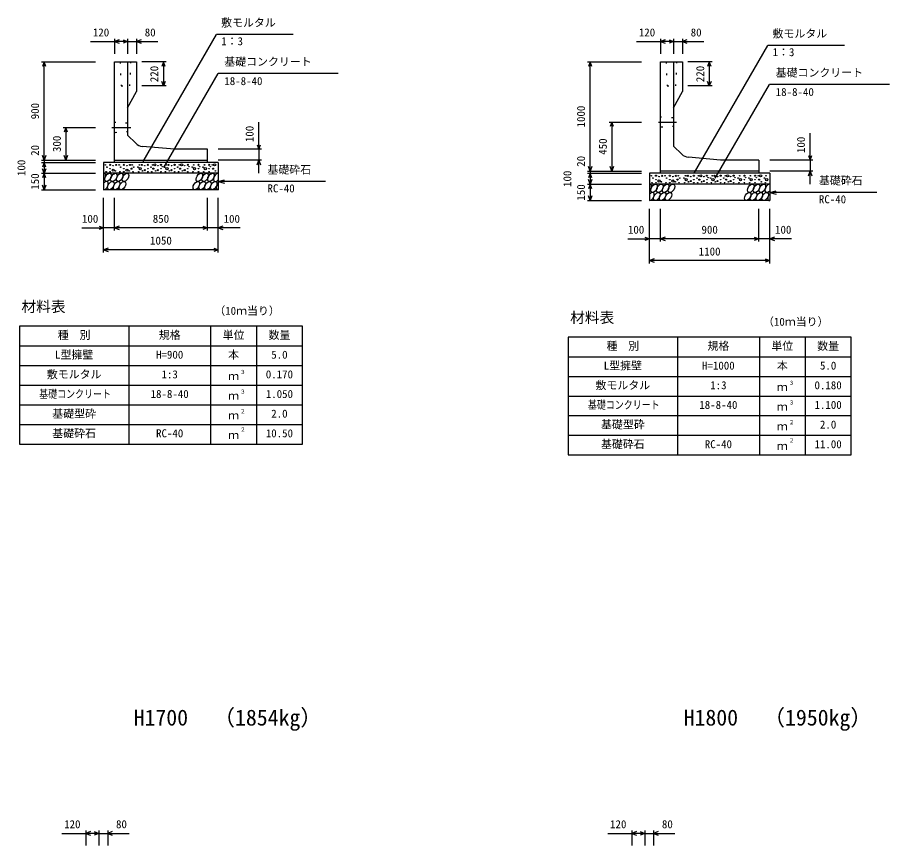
# Model space of a CAD drawing. Units: millimetres, scale not verified. Extents: x -50400 to 50400, y -17820 to 17820.
# Drawn here: x 11386 to 19372, y 994 to 8580 of the extents above; entities that cross this region are included whole.
import ezdxf
from ezdxf.enums import TextEntityAlignment as Align

# ---------------------------------------------------------------- set-up
doc = ezdxf.new("R2010")
doc.units = ezdxf.units.MM
doc.header["$LTSCALE"] = 60
doc.linetypes.add('CHAIN1', pattern=[8, 5, -1, 1, -1])
doc.linetypes.add('DOTTED', pattern=[1.75, 0.25, -1.5])
for name, color, linetype, lineweight in [('0-0_CENTER', 7, 'CHAIN1', 25), ('0-1_DIM', 7, 'Continuous', 25), ('0-3_HATCH', 6, 'Continuous', 25), ('0-4_HYO', 3, 'Continuous', 25), ('0-5_HYO2', 4, 'Continuous', 25), ('0-6_OUTLINE', 1, 'Continuous', 25), ('0-7_OUTLINE2', 4, 'DOTTED', 25), ('0-8_TXT', 7, 'Continuous', 25)]:
    doc.layers.add(name, color=color, linetype=linetype, lineweight=lineweight)
doc.styles.add('ＭＳ ゴシック', font='')
doc.styles.get('ＭＳ ゴシック').set_extended_font_data('MS Gothic')

msp = doc.modelspace()

# ---------------------------------------------------------------- linework, layer by layer
at = {"layer": '0-0_CENTER'}
for p, q in [((17256.19, 7622.07), (17420.98, 7622.07)), ((12248.89, 7572.07), (12423.45, 7572.07))]:
    msp.add_line(p, q, dxfattribs=at)
at = {"layer": '0-1_DIM'}
for p, q in [((12537.15, 7260.74), (13208.42, 8423.42)), ((13910.83, 8423.42), (13208.42, 8423.42)), ((12055.14, 8358.96), (12275, 8358.96)), ((12275, 8383.96), (12275, 8247.07)), ((12395, 8358.96), (12275, 8358.96)), ((12395, 8383.96), (12395, 8247.07)), ((12395, 8358.96), (12475, 8358.96)), ((12475, 8383.96), (12475, 8247.07)), ((12475, 8358.96), (12670.96, 8358.96)), ((17055.14, 8358.96), (17275, 8358.96)), ((17275, 8383.96), (17275, 8247.07)), ((17395, 8358.96), (17275, 8358.96)), ((17395, 8383.96), (17395, 8247.07)), ((17395, 8358.96), (17475, 8358.96)), ((17475, 8383.96), (17475, 8247.07)), ((17475, 8358.96), (17670.96, 8358.96)), ((17587.15, 7160.74), (18258.42, 8323.42)), ((18960.83, 8323.42), (18258.42, 8323.42)), ((11605, 8172.07), (12100, 8172.07)), ((11630, 7272.07), (11630, 8172.07)), ((12746.91, 8172.07), (12525, 8172.07)), ((12721.91, 8172.07), (12721.91, 7952.07)), ((16605, 8172.07), (17100, 8172.07)), ((16630, 7172.07), (16630, 8172.07)), ((17746.91, 8172.07), (17525, 8172.07)), ((17721.91, 8172.07), (17721.91, 7952.07)), ((12726.63, 7206.35), (13222.9, 8065.91)), ((14322.44, 8065.91), (13222.9, 8065.91)), ((12746.91, 7952.07), (12525, 7952.07)), ((17746.91, 7952.07), (17525, 7952.07)), ((17776.63, 7106.35), (18272.9, 7965.91)), ((19372.44, 7965.91), (18272.9, 7965.91)), ((13595, 7372.07), (13595, 7619.76)), ((16805, 7622.07), (17100, 7622.07)), ((16830, 7622.07), (16830, 7172.07)), ((11805, 7572.07), (12100, 7572.07)), ((11830, 7572.07), (11830, 7272.07)), ((18645, 7272.07), (18645, 7519.76)), ((13620, 7372.07), (13225, 7372.07)), ((13595, 7372.07), (13595, 7272.07)), ((11605, 7272.07), (12100, 7272.07)), ((11605, 7272.07), (12100, 7272.07)), ((11630, 7272.07), (11630, 7252.07)), ((11830, 7272.07), (12100, 7272.07)), ((13620, 7272.07), (13225, 7272.07)), ((13595, 7152.07), (13595, 7272.07)), ((18670, 7272.07), (18275, 7272.07)), ((18645, 7272.07), (18645, 7172.07)), ((11605, 7252.07), (12100, 7252.07)), ((11630, 7252.07), (11630, 7152.07)), ((11605, 7152.07), (12100, 7152.07)), ((11630, 7152.07), (11630, 7002.07)), ((16605, 7172.07), (17100, 7172.07)), ((16605, 7172.07), (17100, 7172.07)), ((16605, 7152.07), (17100, 7152.07)), ((16630, 7172.07), (16630, 7152.07)), ((16630, 7152.07), (16630, 7052.07)), ((16830, 7172.07), (17100, 7172.07)), ((18670, 7172.07), (18275, 7172.07)), ((18645, 7052.07), (18645, 7172.07)), ((13225, 7077.07), (13282.96, 7092.6)), ((14205.32, 7077.07), (13225, 7077.07)), ((13225, 7077.07), (13282.96, 7061.54)), ((16605, 7052.07), (17100, 7052.07)), ((16630, 7052.07), (16630, 6902.07)), ((11605, 7002.07), (12100, 7002.07)), ((18275, 6977.07), (18332.96, 6992.6)), ((19255.32, 6977.07), (18275, 6977.07)), ((18275, 6977.07), (18332.96, 6961.54)), ((12175, 6427.07), (12175, 6927.07)), ((12275, 6627.07), (12275, 6927.07)), ((13125, 6627.07), (13125, 6927.07)), ((13125, 6627.07), (13125, 6927.07)), ((13225, 6427.07), (13225, 6927.07)), ((16605, 6902.07), (17100, 6902.07)), ((17175, 6327.07), (17175, 6827.07)), ((17275, 6527.07), (17275, 6827.07)), ((18175, 6527.07), (18175, 6827.07)), ((18175, 6527.07), (18175, 6827.07)), ((18275, 6327.07), (18275, 6827.07)), ((11975.46, 6652.07), (12175, 6652.07)), ((12275, 6652.07), (12175, 6652.07)), ((13125, 6652.07), (12275, 6652.07)), ((13225, 6652.07), (13125, 6652.07)), ((13424.54, 6652.07), (13225, 6652.07)), ((16975.46, 6552.07), (17175, 6552.07)), ((17275, 6552.07), (17175, 6552.07)), ((18175, 6552.07), (17275, 6552.07)), ((18275, 6552.07), (18175, 6552.07)), ((18474.54, 6552.07), (18275, 6552.07)), ((13225, 6452.07), (12175, 6452.07)), ((18275, 6352.07), (17175, 6352.07)), ((12012, 1130.95), (12012, 994.06)), ((12132, 1130.95), (12132, 994.06)), ((12212, 1130.95), (12212, 994.06)), ((17011.5, 1130.95), (17011.5, 994.06)), ((17131.5, 1130.95), (17131.5, 994.06)), ((17211.5, 1130.95), (17211.5, 994.06)), ((11792.14, 1105.95), (12012, 1105.95)), ((12132, 1105.95), (12012, 1105.95)), ((12132, 1105.95), (12212, 1105.95)), ((12212, 1105.95), (12407.96, 1105.95)), ((16791.64, 1105.95), (17011.5, 1105.95)), ((17131.5, 1105.95), (17011.5, 1105.95)), ((17131.5, 1105.95), (17211.5, 1105.95)), ((17211.5, 1105.95), (17407.46, 1105.95))]:
    msp.add_line(p, q, dxfattribs=at)
for points in [[(12317.29, 8374.35), (12275, 8358.96), (12317.29, 8343.57)], [(12352.71, 8374.35), (12395, 8358.96), (12352.71, 8343.57)], [(12517.29, 8374.35), (12475, 8358.96), (12517.29, 8343.57)], [(17317.29, 8374.35), (17275, 8358.96), (17317.29, 8343.57)], [(17352.71, 8374.35), (17395, 8358.96), (17352.71, 8343.57)], [(17517.29, 8374.35), (17475, 8358.96), (17517.29, 8343.57)], [(11645.39, 8129.78), (11630, 8172.07), (11614.61, 8129.78)], [(12737.3, 8129.78), (12721.91, 8172.07), (12706.52, 8129.78)], [(16645.39, 8129.78), (16630, 8172.07), (16614.61, 8129.78)], [(17737.3, 8129.78), (17721.91, 8172.07), (17706.52, 8129.78)], [(12737.3, 7994.35), (12721.91, 7952.07), (12706.52, 7994.35)], [(17737.3, 7994.35), (17721.91, 7952.07), (17706.52, 7994.35)], [(16845.39, 7579.78), (16830, 7622.07), (16814.61, 7579.78)], [(11845.39, 7529.78), (11830, 7572.07), (11814.61, 7529.78)], [(13579.61, 7414.35), (13595, 7372.07), (13610.39, 7414.35)], [(11645.39, 7314.35), (11630, 7272.07), (11614.61, 7314.35)], [(11845.39, 7314.35), (11830, 7272.07), (11814.61, 7314.35)], [(13579.61, 7229.78), (13595, 7272.07), (13610.39, 7229.78)], [(18629.61, 7314.35), (18645, 7272.07), (18660.39, 7314.35)], [(11645.39, 7209.78), (11630, 7252.07), (11614.61, 7209.78)], [(11645.39, 7194.35), (11630, 7152.07), (11614.61, 7194.35)], [(16645.39, 7214.35), (16630, 7172.07), (16614.61, 7214.35)], [(16845.39, 7214.35), (16830, 7172.07), (16814.61, 7214.35)], [(11645.39, 7109.78), (11630, 7152.07), (11614.61, 7109.78)], [(16645.39, 7109.78), (16630, 7152.07), (16614.61, 7109.78)], [(18629.61, 7129.78), (18645, 7172.07), (18660.39, 7129.78)], [(11645.39, 7044.35), (11630, 7002.07), (11614.61, 7044.35)], [(16645.39, 7094.35), (16630, 7052.07), (16614.61, 7094.35)], [(16645.39, 7009.78), (16630, 7052.07), (16614.61, 7009.78)], [(16645.39, 6944.35), (16630, 6902.07), (16614.61, 6944.35)], [(12132.71, 6667.46), (12175, 6652.07), (12132.71, 6636.68)], [(12317.29, 6667.46), (12275, 6652.07), (12317.29, 6636.68)], [(13082.71, 6667.46), (13125, 6652.07), (13082.71, 6636.68)], [(13267.29, 6667.46), (13225, 6652.07), (13267.29, 6636.68)], [(17132.71, 6567.46), (17175, 6552.07), (17132.71, 6536.68)], [(17317.29, 6567.46), (17275, 6552.07), (17317.29, 6536.68)], [(18132.71, 6567.46), (18175, 6552.07), (18132.71, 6536.68)], [(18317.29, 6567.46), (18275, 6552.07), (18317.29, 6536.68)], [(12217.29, 6467.46), (12175, 6452.07), (12217.29, 6436.68)], [(13182.71, 6467.46), (13225, 6452.07), (13182.71, 6436.68)], [(17217.29, 6367.46), (17175, 6352.07), (17217.29, 6336.68)], [(18232.71, 6367.46), (18275, 6352.07), (18232.71, 6336.68)], [(12054.29, 1121.35), (12012, 1105.95), (12054.29, 1090.56)], [(12089.71, 1121.35), (12132, 1105.95), (12089.71, 1090.56)], [(12254.29, 1121.35), (12212, 1105.95), (12254.29, 1090.56)], [(17053.79, 1121.35), (17011.5, 1105.95), (17053.79, 1090.56)], [(17089.21, 1121.35), (17131.5, 1105.95), (17089.21, 1090.56)], [(17253.79, 1121.35), (17211.5, 1105.95), (17253.79, 1090.56)]]:
    msp.add_lwpolyline(points, dxfattribs=at)
at = {"layer": '0-3_HATCH'}
for centre, radius in [((12190.97, 7229.24), 2.5), ((12204.99, 7208.23), 2.5), ((12233.86, 7230.12), 5), ((12233.86, 7194.23), 2.5), ((12261.9, 7181.1), 10), ((12261.9, 7222.24), 2.5), ((12289.94, 7229.24), 5), ((12317.07, 7229.24), 2.5), ((12331.09, 7208.23), 2.5), ((12359.97, 7230.12), 5), ((12359.97, 7194.23), 2.5), ((12388.01, 7181.1), 10), ((12388.01, 7222.24), 2.5), ((12416.04, 7229.24), 5), ((12430.06, 7194.23), 5), ((12437.07, 7229.24), 2.5), ((12451.09, 7208.23), 2.5), ((12488.91, 7208.23), 2.5), ((12509.94, 7194.23), 10), ((12502.93, 7229.24), 2.5), ((12523.96, 7229.24), 5), ((12551.99, 7222.24), 2.5), ((12580.03, 7230.12), 5), ((12580.03, 7194.23), 2.5), ((12608.91, 7208.23), 2.5), ((12622.93, 7229.24), 2.5), ((12629.94, 7194.23), 5), ((12643.96, 7229.24), 10), ((12671.99, 7222.24), 2.5), ((12700.03, 7230.12), 5), ((12700.03, 7194.23), 2.5), ((12711.37, 7212.55), 2.5), ((12734.13, 7208.23), 2.5), ((12755.16, 7194.23), 10), ((12748.15, 7229.24), 2.5), ((12769.18, 7229.24), 5), ((12797.22, 7222.24), 2.5), ((12825.26, 7230.12), 5), ((12825.26, 7194.23), 2.5), ((12854.13, 7208.23), 2.5), ((12868.15, 7229.24), 2.5), ((12875.16, 7194.23), 5), ((12889.18, 7229.24), 10), ((12917.22, 7222.24), 2.5), ((12945.26, 7230.12), 5), ((12945.26, 7194.23), 2.5), ((12956.6, 7212.55), 2.5), ((12986.06, 7208.23), 2.5), ((13007.09, 7194.23), 10), ((13000.08, 7229.24), 2.5), ((13043.7, 7230.12), 5), ((13043.7, 7194.23), 2.5), ((13055.04, 7212.55), 2.5), ((13084.5, 7208.23), 2.5), ((13105.53, 7194.23), 10), ((13098.51, 7229.24), 2.5), ((13140.69, 7230.12), 5), ((13140.69, 7194.23), 2.5), ((13152.03, 7212.55), 2.5), ((13170.39, 7229.24), 2.5), ((13177.4, 7194.23), 5), ((13191.42, 7229.24), 10), ((12197.98, 7166.21), 2.5), ((12233.86, 7166.21), 2.5), ((12282.93, 7174.09), 2.5), ((12324.08, 7166.21), 2.5), ((12359.97, 7166.21), 2.5), ((12409.03, 7174.09), 2.5), ((12444.08, 7166.21), 2.5), ((12495.92, 7166.21), 2.5), ((12530.97, 7174.09), 2.5), ((12551.99, 7181.1), 5), ((12580.03, 7166.21), 2.5), ((12615.92, 7166.21), 2.5), ((12650.97, 7174.09), 2.5), ((12671.99, 7181.1), 5), ((12700.03, 7166.21), 2.5), ((12741.14, 7166.21), 2.5), ((12776.19, 7174.09), 2.5), ((12797.22, 7181.1), 5), ((12825.26, 7166.21), 2.5), ((12861.14, 7166.21), 2.5), ((12896.19, 7174.09), 2.5), ((12917.22, 7181.1), 5), ((12945.26, 7166.21), 2.5), ((12993.07, 7166.21), 2.5), ((13043.7, 7166.21), 2.5), ((13091.51, 7166.21), 2.5), ((13140.69, 7166.21), 2.5), ((13198.43, 7174.09), 2.5), ((17190.97, 7129.24), 2.5), ((17204.99, 7108.23), 2.5), ((17233.86, 7130.12), 5), ((17261.9, 7122.24), 2.5), ((17289.94, 7129.24), 5), ((17317.07, 7129.24), 2.5), ((17331.09, 7108.23), 2.5), ((17359.97, 7130.12), 5), ((17388.01, 7122.24), 2.5), ((17416.04, 7129.24), 5), ((17437.07, 7129.24), 2.5), ((17451.09, 7108.23), 2.5), ((17488.91, 7108.23), 2.5), ((17502.93, 7129.24), 2.5), ((17523.96, 7129.24), 5), ((17551.99, 7122.24), 2.5), ((17580.03, 7130.12), 5), ((17608.91, 7108.23), 2.5), ((17622.93, 7129.24), 2.5), ((17643.96, 7129.24), 10), ((17671.99, 7122.24), 2.5), ((17700.03, 7130.12), 5), ((17711.37, 7112.55), 2.5), ((17734.13, 7108.23), 2.5), ((17748.15, 7129.24), 2.5), ((17769.18, 7129.24), 5), ((17797.22, 7122.24), 2.5), ((17825.26, 7130.12), 5), ((17854.13, 7108.23), 2.5), ((17868.15, 7129.24), 2.5), ((17889.18, 7129.24), 10), ((17917.22, 7122.24), 2.5), ((17945.26, 7130.12), 5), ((17956.6, 7112.55), 2.5), ((17986.06, 7108.23), 2.5), ((18000.08, 7129.24), 2.5), ((18043.7, 7130.12), 5), ((18055.04, 7112.55), 2.5), ((18084.5, 7108.23), 2.5), ((18098.51, 7129.24), 2.5), ((18140.69, 7130.12), 5), ((18152.03, 7112.55), 2.5), ((18170.39, 7129.24), 2.5), ((18191.42, 7129.24), 10), ((18226.77, 7108.23), 2.5), ((18240.79, 7129.24), 2.5), ((17197.98, 7066.21), 2.5), ((17233.86, 7094.23), 2.5), ((17233.86, 7066.21), 2.5), ((17261.9, 7081.1), 10), ((17282.93, 7074.09), 2.5), ((17324.08, 7066.21), 2.5), ((17359.97, 7094.23), 2.5), ((17359.97, 7066.21), 2.5), ((17388.01, 7081.1), 10), ((17409.03, 7074.09), 2.5), ((17430.06, 7094.23), 5), ((17444.08, 7066.21), 2.5), ((17495.92, 7066.21), 2.5), ((17509.94, 7094.23), 10), ((17530.97, 7074.09), 2.5), ((17551.99, 7081.1), 5), ((17580.03, 7094.23), 2.5), ((17580.03, 7066.21), 2.5), ((17615.92, 7066.21), 2.5), ((17629.94, 7094.23), 5), ((17650.97, 7074.09), 2.5), ((17671.99, 7081.1), 5), ((17700.03, 7094.23), 2.5), ((17700.03, 7066.21), 2.5), ((17741.14, 7066.21), 2.5), ((17755.16, 7094.23), 10), ((17776.19, 7074.09), 2.5), ((17797.22, 7081.1), 5), ((17825.26, 7094.23), 2.5), ((17825.26, 7066.21), 2.5), ((17861.14, 7066.21), 2.5), ((17875.16, 7094.23), 5), ((17896.19, 7074.09), 2.5), ((17917.22, 7081.1), 5), ((17945.26, 7094.23), 2.5), ((17945.26, 7066.21), 2.5), ((17993.07, 7066.21), 2.5), ((18007.09, 7094.23), 10), ((18043.7, 7094.23), 2.5), ((18043.7, 7066.21), 2.5), ((18091.51, 7066.21), 2.5), ((18105.53, 7094.23), 10), ((18140.69, 7094.23), 2.5), ((18140.69, 7066.21), 2.5), ((18177.4, 7094.23), 5), ((18198.43, 7074.09), 2.5), ((18233.78, 7066.21), 2.5), ((18247.8, 7094.23), 10)]:
    msp.add_circle(centre, radius, dxfattribs=at)
for centre, start_param, end_param in [((12162.64, 7114.54), 4.385593, 6.6745444), ((13211.14, 7114.54), 0.3357715, 4.4411806), ((12187.96, 7039.55), 3.5111464, 7.548991), ((13236.46, 7039.55), 1.2110787, 3.5658734), ((17162.64, 7014.54), 4.385593, 6.6745444), ((18261.14, 7014.54), 0.3357715, 4.4411806), ((17187.96, 6939.55), 3.5111464, 7.548991), ((18286.46, 6939.55), 1.2110787, 3.5658734)]:
    msp.add_ellipse(centre, major_axis=(21.81, 35.31), ratio=0.5792, start_param=start_param, end_param=end_param, dxfattribs=at)
for centre in [(12215.84, 7114.54), (12269.05, 7114.54), (12322.26, 7114.54), (12375.47, 7114.54), (13051.51, 7114.54), (13104.72, 7114.54), (13157.93, 7114.54), (12241.16, 7039.55), (12294.37, 7039.55), (12347.58, 7039.55), (13023.63, 7039.55), (13076.84, 7039.55), (13130.04, 7039.55), (13183.25, 7039.55), (17215.84, 7014.54), (17269.05, 7014.54), (17322.26, 7014.54), (17375.47, 7014.54), (18101.51, 7014.54), (18154.72, 7014.54), (18207.93, 7014.54), (17241.16, 6939.55), (17294.37, 6939.55), (17347.58, 6939.55), (18073.63, 6939.55), (18126.84, 6939.55), (18180.04, 6939.55), (18233.25, 6939.55)]:
    msp.add_ellipse(centre, major_axis=(21.81, 35.31), ratio=0.5792, dxfattribs=at)
at = {"layer": '0-4_HYO'}
for p, q in [((12405, 5752.07), (12405, 4672.07)), ((13155, 5752.07), (13155, 4672.07)), ((13575, 5752.07), (13575, 4672.07)), ((17430, 5652.07), (17430, 4572.07)), ((18180, 5652.07), (18180, 4572.07)), ((18600, 5652.07), (18600, 4572.07)), ((11405, 5572.07), (13995, 5572.07)), ((16430, 5472.07), (19020, 5472.07))]:
    msp.add_line(p, q, dxfattribs=at)
for points in [[(11405, 4672.07), (13995, 4672.07), (13995, 5752.07), (11405, 5752.07)], [(16430, 4572.07), (19020, 4572.07), (19020, 5652.07), (16430, 5652.07)]]:
    msp.add_lwpolyline(points, close=True, dxfattribs=at)
at = {"layer": '0-5_HYO2'}
for p, q in [((11405, 5392.07), (13995, 5392.07)), ((16430, 5292.07), (19020, 5292.07)), ((11405, 5212.07), (13995, 5212.07)), ((16430, 5112.07), (19020, 5112.07)), ((11405, 5032.07), (13995, 5032.07)), ((16430, 4932.07), (19020, 4932.07)), ((11405, 4852.07), (13995, 4852.07)), ((16430, 4752.07), (19020, 4752.07))]:
    msp.add_line(p, q, dxfattribs=at)
at = {"layer": '0-6_OUTLINE'}
for p, q in [((12275, 7252.07), (12275, 8172.07)), ((12395, 8172.07), (12395, 7502.07)), ((17275, 7152.07), (17275, 8172.07)), ((17395, 8172.07), (17395, 7402.07)), ((12395, 7752.07), (12475, 7902.07)), ((17395, 7752.07), (17475, 7902.07)), ((12469.4, 7427.67), (12395, 7502.07)), ((12825, 7372.07), (12531.06, 7398.79)), ((13125, 7372.07), (12825, 7372.07)), ((13125, 7252.07), (13125, 7372.07)), ((17469.4, 7327.67), (17395, 7402.07)), ((12275, 7272.07), (13125, 7272.07)), ((17825, 7272.07), (17531.06, 7298.79)), ((18175, 7272.07), (17825, 7272.07)), ((18175, 7272.07), (18175, 7152.07)), ((13225, 7252.07), (13225, 7002.07)), ((13225, 7152.07), (12175, 7152.07)), ((18175, 7172.07), (17275, 7172.07)), ((18275, 7152.07), (18275, 6902.07)), ((18275, 7052.07), (17175, 7052.07)), ((13225, 7002.07), (12175, 7002.07)), ((18275, 6902.07), (17175, 6902.07))]:
    msp.add_line(p, q, dxfattribs=at)
for points in [[(12275, 8172.07), (12475, 8172.07), (12475, 7902.07)], [(17275, 8172.07), (17475, 8172.07), (17475, 7902.07)], [(13225, 7252.07), (12175, 7252.07), (12175, 7002.07)], [(18275, 7152.07), (17175, 7152.07), (17175, 6902.07)]]:
    msp.add_lwpolyline(points, dxfattribs=at)
for centre in [(12540.11, 7498.38), (17540.11, 7398.38)]:
    msp.add_arc(centre, 100, 225, 264.80557, dxfattribs=at)
at = {"layer": '0-7_OUTLINE2'}
for p, q in [((12415, 7952.07), (12425, 8172.07)), ((17415, 7952.07), (17425, 8172.07)), ((17280, 7666.75), (17275, 7672.07)), ((12280, 7616.75), (12275, 7622.07)), ((12390, 7609.88), (12280, 7616.75)), ((12390, 7609.88), (12395, 7614.57)), ((17390, 7659.88), (17280, 7666.75)), ((17390, 7659.88), (17395, 7664.57)), ((12280, 7527.38), (12275, 7522.07)), ((12280, 7527.38), (12390, 7534.25)), ((12390, 7534.25), (12395, 7529.57)), ((17280, 7577.38), (17275, 7572.07)), ((17280, 7577.38), (17390, 7584.25)), ((17390, 7584.25), (17395, 7579.57))]:
    msp.add_line(p, q, dxfattribs=at)
for points in [[(12325, 8172.07), (12335, 7952.07), (12415, 7952.07)], [(17325, 8172.07), (17335, 7952.07), (17415, 7952.07)]]:
    msp.add_lwpolyline(points, dxfattribs=at)

# ---------------------------------------------------------------- texts
at = {"layer": '0-1_DIM', "style": 'ＭＳ ゴシック'}
for s, p in [('敷モルタル', (13251.27, 8473.42)), ('120', (12076.36, 8383.96)), ('80', (12551.26, 8383.96)), ('120', (17076.36, 8383.96)), ('80', (17551.26, 8383.96)), ('敷モルタル', (18301.27, 8373.42)), ('1：3', (13251.27, 8303.3)), ('1：3', (18301.27, 8203.3)), ('基礎コンクリート', (13280.15, 8115.91)), ('基礎コンクリート', (18330.15, 8015.91)), ('18-8-40', (13280.15, 7938.28)), ('18-8-40', (18330.15, 7838.28)), ('基礎砕石', (13675.25, 7127.07)), ('基礎砕石', (18725.25, 7027.07)), ('RC-40', (13675.25, 6955.69)), ('RC-40', (18725.25, 6855.69)), ('100', (11976.36, 6677.07)), ('850', (12625, 6677.07)), ('100', (13273.64, 6677.07)), ('100', (16976.36, 6577.07)), ('900', (17650, 6577.07)), ('100', (18323.64, 6577.07)), ('1050', (12600, 6477.07)), ('1100', (17625, 6377.07)), ('120', (11813.36, 1130.95)), ('80', (12288.26, 1130.95)), ('120', (16812.86, 1130.95)), ('80', (17287.76, 1130.95))]:
    msp.add_text(s, height=73.31, dxfattribs=at).set_placement(p, align=Align.BOTTOM_LEFT)
for s, p in [('220', (12696.91, 7987.07)), ('220', (17696.91, 7987.07)), ('900', (11605, 7647.07)), ('1000', (16605, 7572.07)), ('100', (13570, 7437.71)), ('300', (11805, 7347.07)), ('450', (16805, 7322.07)), ('100', (18620, 7337.71)), ('20', (11605, 7312.13)), ('100', (11480, 7127.07)), ('20', (16605, 7212.13)), ('150', (11605, 7002.07)), ('100', (16480, 7027.07)), ('150', (16605, 6902.07))]:
    msp.add_text(s, height=73.31, rotation=90, dxfattribs=at).set_placement(p, align=Align.BOTTOM_LEFT)
at = {"layer": '0-8_TXT', "style": 'ＭＳ ゴシック'}
for s, height, p in [('材料表', 98.97, (11421.67, 5852.07)), ('（10ｍ当り）', 73.31, (13188.33, 5833.73)), ('材料表', 98.97, (16446.67, 5752.07)), ('（10ｍ当り）', 73.31, (18213.33, 5733.73)), ('種\u3000別', 73.31, (11755, 5612.07)), ('規格', 73.31, (12680, 5612.07)), ('単位', 73.31, (13265, 5612.07)), ('数量', 73.31, (13685, 5612.07)), ('種\u3000別', 73.31, (16780, 5512.07)), ('規格', 73.31, (17705, 5512.07)), ('単位', 73.31, (18290, 5512.07)), ('数量', 73.31, (18710, 5512.07)), ('L型擁壁', 73.31, (11730, 5432.07)), ('H=900', 73.31, (12655, 5432.07)), ('本', 73.31, (13315, 5432.07)), ('5.0', 73.31, (13710, 5432.07)), ('L型擁壁', 73.31, (16755, 5332.07)), ('本', 73.31, (18340, 5332.07)), ('敷モルタル', 73.31, (11655, 5252.07)), ('H=1000', 73.31, (17655, 5332.07)), ('5.0', 73.31, (18735, 5332.07)), ('1:3', 73.31, (12705, 5252.07)), ('ｍ', 73.31, (13315, 5235.4)), ('３', 36.66, (13424.24, 5302.68)), ('0.170', 73.31, (13660, 5252.07)), ('敷モルタル', 73.31, (16680, 5152.07)), ('1:3', 73.31, (17730, 5152.07)), ('ｍ', 73.31, (18340, 5135.4)), ('３', 36.66, (18449.24, 5202.68)), ('0.180', 73.31, (18685, 5152.07)), ('18-8-40', 73.31, (12605, 5072.07)), ('ｍ', 73.31, (13315, 5055.4)), ('３', 36.66, (13424.24, 5122.68)), ('1.050', 73.31, (13660, 5072.07)), ('18-8-40', 73.31, (17630, 4972.07)), ('ｍ', 73.31, (18340, 4955.4)), ('３', 36.66, (18449.24, 5022.68)), ('1.100', 73.31, (18685, 4972.07)), ('基礎型砕', 73.31, (11705, 4892.07)), ('ｍ', 73.31, (13315, 4875.4)), ('２', 36.66, (13424.24, 4942.68)), ('2.0', 73.31, (13710, 4892.07)), ('基礎型砕', 73.31, (16730, 4792.07)), ('２', 36.66, (18449.24, 4842.68)), ('2.0', 73.31, (18735, 4792.07)), ('基礎砕石', 73.31, (11705, 4712.07)), ('RC-40', 73.31, (12655, 4712.07)), ('２', 36.66, (13424.24, 4776.01)), ('10.50', 73.31, (13660, 4712.07)), ('ｍ', 73.31, (18340, 4775.4)), ('ｍ', 73.31, (13315, 4695.4)), ('基礎砕石', 73.31, (16730, 4612.07)), ('２', 36.66, (18449.24, 4676.01)), ('RC-40', 73.31, (17680, 4612.07)), ('ｍ', 73.31, (18340, 4595.4)), ('11.00', 73.31, (18685, 4612.07)), ('H1700', 146.6, (12449.5, 2049.31)), ('（1854kg）', 146.6, (13178.12, 2049.31)), ('H1800', 146.6, (17486.5, 2049.31)), ('（1950kg）', 146.6, (18215.12, 2049.31))]:
    msp.add_text(s, height=height, dxfattribs=at).set_placement(p, align=Align.BOTTOM_LEFT)
at = {"layer": '0-8_TXT', "style": 'ＭＳ ゴシック', "width": 0.8}
for p in [(11585, 5072.07), (16610, 4972.07)]:
    msp.add_text('基礎コンクリート', height=73.31, dxfattribs=at).set_placement(p, align=Align.BOTTOM_LEFT)

doc.saveas('drawing.dxf')
